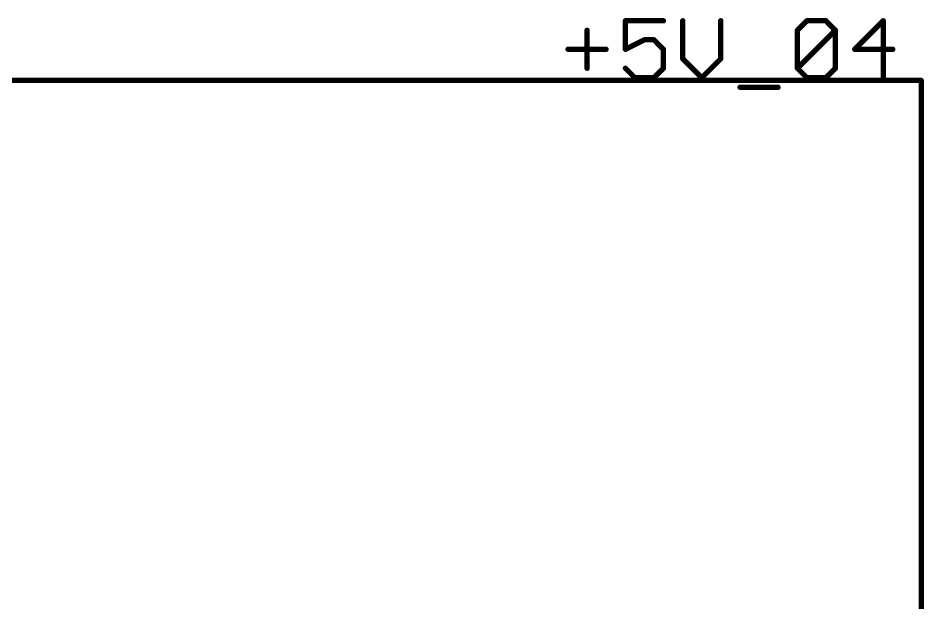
# Model space of a CAD drawing. Extents: x 6 to 173, y -6 to 152.
# Drawn here: x 146.93 to 172.8, y 101.93 to 118.62 of the extents above; entities that cross this region are included whole.
import ezdxf

# ---------------------------------------------------------------- set-up
doc = ezdxf.new("R2010")
doc.units = 0
doc.layers.add('91', color=94, linetype='CONTINUOUS')
doc.layers.add('95', color=251, linetype='CONTINUOUS')

msp = doc.modelspace()

# ---------------------------------------------------------------- linework, layer by layer
at = {"layer": '91', "const_width": 0.1524}
for points in [[(111.76, 116.84), (172.72, 116.84)], [(172.72, 116.84), (172.72, 48.26)]]:
    msp.add_lwpolyline(points, dxfattribs=at)
at = {"layer": '91', "const_width": 0.0762}
for points in [[(172.7581, 116.84, 1), (172.6819, 116.84)], [(172.72, 116.8019, 1), (172.72, 116.8781)]]:
    msp.add_lwpolyline(points, format="xyb", dxfattribs=at)
at = {"layer": '95', "const_width": 0.1524}
for points in [[(165.358, 118.5432), (164.2734, 118.5432)], [(164.2734, 118.5432), (164.2734, 117.7297)], [(165.9105, 118.5432), (165.9105, 117.4585)], [(166.9952, 117.4585), (166.9952, 118.5432)], [(169.1848, 118.272), (169.456, 118.5432)], [(169.456, 118.5432), (169.9983, 118.5432)], [(169.9983, 118.5432), (170.2695, 118.272)], [(171.6355, 118.5432), (170.822, 117.7297)], [(171.6355, 116.9162), (171.6355, 118.5432)], [(163.1785, 118.272), (163.1785, 117.1874)], [(169.1848, 117.1874), (169.1848, 118.272)], [(169.1848, 117.1874), (170.2695, 118.272)], [(170.2695, 118.272), (170.2695, 117.1874)], [(164.2734, 117.7297), (164.8157, 118.0009)], [(164.8157, 118.0009), (165.0868, 118.0009)], [(165.0868, 118.0009), (165.358, 117.7297)], [(162.6362, 117.7297), (163.7209, 117.7297)], [(165.358, 117.7297), (165.358, 117.1874)], [(170.822, 117.7297), (171.9066, 117.7297)], [(165.9105, 117.4585), (166.4528, 116.9162)], [(166.4528, 116.9162), (166.9952, 117.4585)], [(164.5445, 116.9162), (164.2734, 117.1874)], [(165.358, 117.1874), (165.0868, 116.9162)], [(169.456, 116.9162), (169.1848, 117.1874)], [(170.2695, 117.1874), (169.9983, 116.9162)], [(165.0868, 116.9162), (164.5445, 116.9162)], [(169.9983, 116.9162), (169.456, 116.9162)], [(167.5477, 116.645), (168.6323, 116.645)]]:
    msp.add_lwpolyline(points, dxfattribs=at)
at = {"layer": '95', "const_width": 0.0762}
for points in [[(164.2734, 118.5813, 1), (164.2734, 118.5051)], [(164.3115, 118.5432, 1), (164.2353, 118.5432)], [(165.358, 118.5051, 1), (165.358, 118.5813)], [(165.9486, 118.5432, 1), (165.8724, 118.5432)], [(167.0333, 118.5432, 1), (166.9571, 118.5432)], [(169.456, 118.5813, 1), (169.456, 118.5051)], [(169.4829, 118.5162, 1), (169.429, 118.5701)], [(170.0253, 118.5701, 1), (169.9714, 118.5162)], [(169.9983, 118.5051, 1), (169.9983, 118.5813)], [(171.6736, 118.5432, 1), (171.5974, 118.5432)], [(171.6624, 118.5162, 1), (171.6085, 118.5701)], [(163.2166, 118.272, 1), (163.1404, 118.272)], [(169.2229, 118.272, 1), (169.1467, 118.272)], [(169.1579, 118.299, 1), (169.2118, 118.2451)], [(170.3076, 118.272, 1), (170.2314, 118.272)], [(170.2964, 118.2451, 1), (170.2425, 118.299)], [(170.2425, 118.2451, 1), (170.2964, 118.299)], [(164.8157, 118.039, 1), (164.8157, 117.9628)], [(164.8327, 117.9668, 1), (164.7986, 118.0349)], [(165.1138, 118.0278, 1), (165.0599, 117.9739)], [(165.0868, 117.9628, 1), (165.0868, 118.039)], [(162.6362, 117.7678, 1), (162.6362, 117.6916)], [(163.7209, 117.6916, 1), (163.7209, 117.7678)], [(164.2563, 117.7638, 1), (164.2904, 117.6956)], [(164.2353, 117.7297, 1), (164.3115, 117.7297)], [(165.3961, 117.7297, 1), (165.3199, 117.7297)], [(165.3311, 117.7028, 1), (165.385, 117.7566)], [(170.822, 117.7678, 1), (170.822, 117.6916)], [(170.795, 117.7566, 1), (170.8489, 117.7028)], [(171.9066, 117.6916, 1), (171.9066, 117.7678)], [(165.9375, 117.4855, 1), (165.8836, 117.4316)], [(165.8724, 117.4585, 1), (165.9486, 117.4585)], [(166.9571, 117.4585, 1), (167.0333, 117.4585)], [(167.0221, 117.4316, 1), (166.9682, 117.4855)], [(163.1404, 117.1874, 1), (163.2166, 117.1874)], [(164.3003, 117.2143, 1), (164.2464, 117.1604)], [(165.3199, 117.1874, 1), (165.3961, 117.1874)], [(165.385, 117.1604, 1), (165.3311, 117.2143)], [(169.2118, 117.2143, 1), (169.1579, 117.1604)], [(169.1579, 117.2143, 1), (169.2118, 117.1604)], [(169.1467, 117.1874, 1), (169.2229, 117.1874)], [(170.2314, 117.1874, 1), (170.3076, 117.1874)], [(170.2964, 117.1604, 1), (170.2425, 117.2143)], [(164.5445, 116.9543, 1), (164.5445, 116.8781)], [(164.5176, 116.8893, 1), (164.5715, 116.9431)], [(165.0599, 116.9431, 1), (165.1138, 116.8893)], [(165.0868, 116.8781, 1), (165.0868, 116.9543)], [(166.4259, 116.9431, 1), (166.4798, 116.8893)], [(166.4259, 116.8893, 1), (166.4798, 116.9431)], [(169.456, 116.9543, 1), (169.456, 116.8781)], [(169.429, 116.8893, 1), (169.4829, 116.9431)], [(169.9714, 116.9431, 1), (170.0253, 116.8893)], [(169.9983, 116.8781, 1), (169.9983, 116.9543)], [(171.5974, 116.9162, 1), (171.6736, 116.9162)], [(167.5477, 116.6831, 1), (167.5477, 116.6069)], [(168.6323, 116.6069, 1), (168.6323, 116.6831)]]:
    msp.add_lwpolyline(points, format="xyb", dxfattribs=at)

doc.saveas('drawing.dxf')
